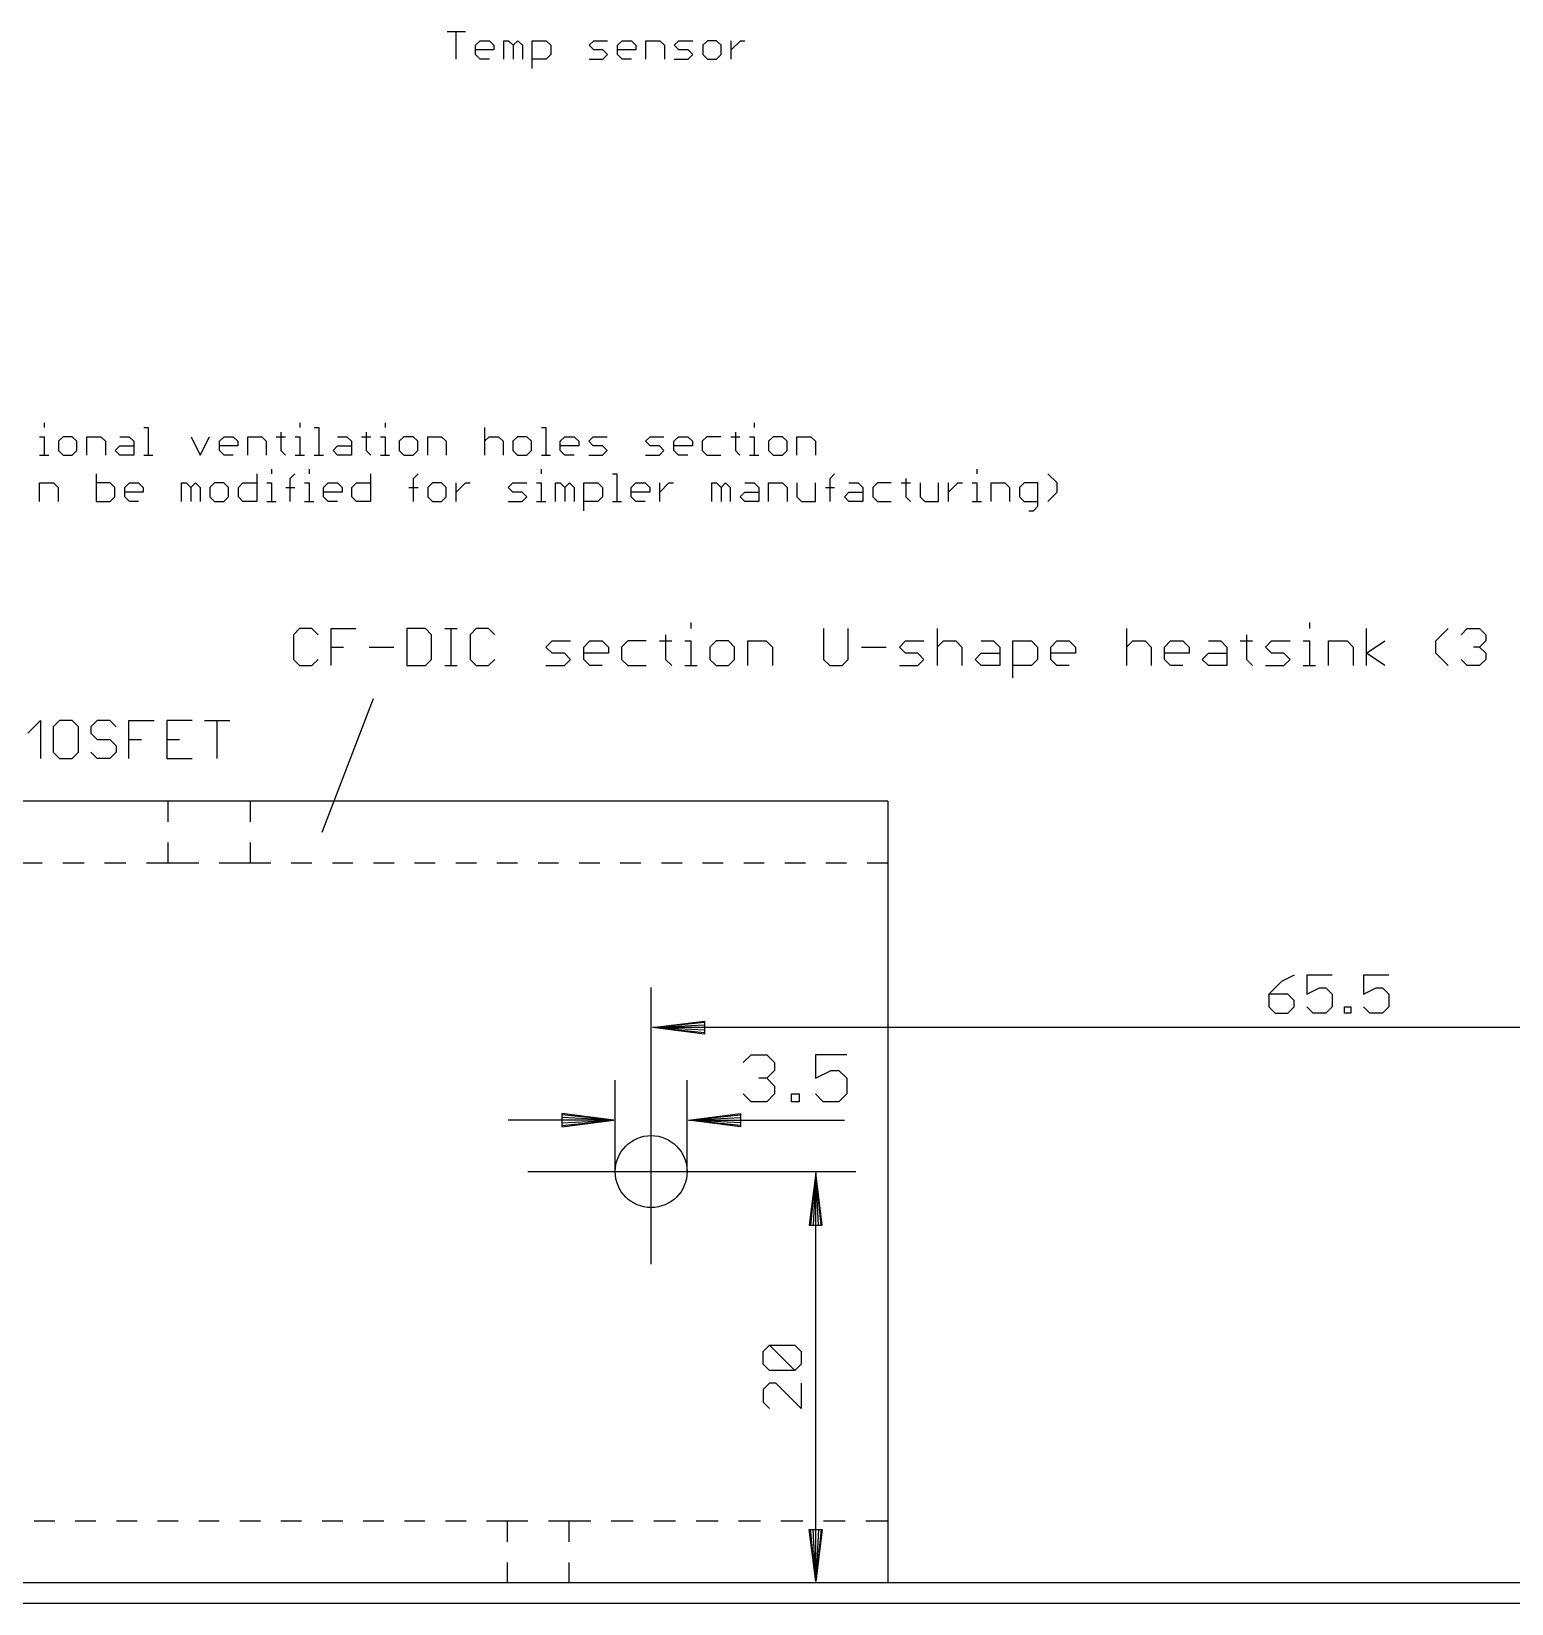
# Model space of a CAD drawing. Extents: x -55 to 231, y -301 to 164.
# Drawn here: x 60.4 to 132.3, y 0 to 76.4 of the extents above; entities that cross this region are included whole.
import ezdxf

# ---------------------------------------------------------------- set-up
doc = ezdxf.new("R2010")
doc.units = 0
for name, color, linetype in [('113', 140, 'CONTINUOUS'), ('27', 1, 'CONTINUOUS'), ('28', 3, 'CONTINUOUS'), ('47', 7, 'CONTINUOUS'), ('51', 53, 'CONTINUOUS')]:
    doc.layers.add(name, color=color, linetype=linetype)

msp = doc.modelspace()

# ---------------------------------------------------------------- linework, layer by layer
at = {"layer": '113'}
for p, q in [((73.4013, 47.3999), (73.1016, 47.1002)), ((74.0008, 47.3999), (73.4013, 47.3999)), ((74.3005, 47.1002), (74.0008, 47.3999)), ((74.9432, 45.6016), (74.9432, 47.3999)), ((74.9432, 47.3999), (76.1421, 47.3999)), ((78.6263, 47.3999), (78.6263, 45.6016)), ((79.5255, 47.3999), (78.6263, 47.3999)), ((79.8252, 47.1002), (79.5255, 47.3999)), ((80.4679, 47.3999), (81.0673, 47.3999)), ((80.7676, 45.6016), (80.7676, 47.3999)), ((81.9953, 47.3999), (81.6956, 47.1002)), ((82.5948, 47.3999), (81.9953, 47.3999)), ((82.8945, 47.1002), (82.5948, 47.3999)), ((92.4309, 47.6997), (92.4309, 47.3999)), ((98.8836, 47.3999), (98.8836, 45.9013)), ((100.0825, 45.9013), (100.0825, 47.3999)), ((104.4083, 47.3999), (104.4083, 45.6016)), ((113.6162, 47.3999), (113.6162, 45.6016)), ((122.5099, 47.6997), (122.5099, 47.3999)), ((125.2795, 45.6016), (125.2795, 47.3999)), ((128.6557, 46.8005), (129.2551, 47.3999)), ((129.8834, 47.1002), (130.1831, 47.3999)), ((130.1831, 47.3999), (130.7826, 47.3999)), ((130.7826, 47.3999), (131.0823, 47.1002)), ((73.1016, 47.1002), (73.1016, 45.9013)), ((79.8252, 45.9013), (79.8252, 47.1002)), ((81.6956, 47.1002), (81.6956, 45.9013)), ((85.3787, 46.5008), (85.6785, 46.8005)), ((85.6785, 46.8005), (86.5776, 46.8005)), ((87.2203, 46.5008), (87.52, 46.8005)), ((87.52, 46.8005), (88.1195, 46.8005)), ((88.1195, 46.8005), (88.4192, 46.5008)), ((89.3616, 46.8005), (89.0619, 46.5008)), ((90.2608, 46.8005), (89.3616, 46.8005)), ((90.9035, 46.8005), (91.5029, 46.8005)), ((91.2032, 47.1002), (91.2032, 45.9013)), ((92.1312, 46.8005), (92.4309, 46.8005)), ((92.4309, 46.8005), (92.4309, 45.6016)), ((93.6586, 46.8005), (93.3589, 46.5008)), ((94.2581, 46.8005), (93.6586, 46.8005)), ((94.5578, 46.5008), (94.2581, 46.8005)), ((95.2005, 45.6016), (95.2005, 46.8005)), ((95.2005, 46.8005), (96.0996, 46.8005)), ((96.0996, 46.8005), (96.3994, 46.5008)), ((102.5668, 46.5008), (102.8665, 46.8005)), ((102.8665, 46.8005), (103.7656, 46.8005)), ((104.4083, 46.5008), (104.708, 46.8005)), ((104.708, 46.8005), (105.3075, 46.8005)), ((105.3075, 46.8005), (105.6072, 46.5008)), ((106.5496, 46.8005), (107.1491, 46.8005)), ((107.1491, 46.8005), (107.4488, 46.5008)), ((108.0915, 45.0022), (108.0915, 46.8005)), ((108.0915, 46.8005), (108.9906, 46.8005)), ((108.9906, 46.8005), (109.2904, 46.5008)), ((109.933, 46.5008), (110.2328, 46.8005)), ((110.2328, 46.8005), (110.8322, 46.8005)), ((110.8322, 46.8005), (111.1319, 46.5008)), ((113.6162, 46.5008), (113.9159, 46.8005)), ((113.9159, 46.8005), (114.5154, 46.8005)), ((114.5154, 46.8005), (114.8151, 46.5008)), ((115.4578, 46.5008), (115.7575, 46.8005)), ((115.7575, 46.8005), (116.3569, 46.8005)), ((116.3569, 46.8005), (116.6566, 46.5008)), ((117.5991, 46.8005), (118.1985, 46.8005)), ((118.1985, 46.8005), (118.4982, 46.5008)), ((119.1409, 46.8005), (119.7403, 46.8005)), ((119.4406, 47.1002), (119.4406, 45.9013)), ((120.3686, 46.5008), (120.6683, 46.8005)), ((120.6683, 46.8005), (121.5675, 46.8005)), ((122.2102, 46.8005), (122.5099, 46.8005)), ((122.5099, 46.8005), (122.5099, 45.6016)), ((123.4379, 45.6016), (123.4379, 46.8005)), ((123.4379, 46.8005), (124.3371, 46.8005)), ((124.3371, 46.8005), (124.6368, 46.5008)), ((125.2795, 46.201), (126.1786, 46.8005)), ((128.6557, 46.201), (128.6557, 46.8005)), ((131.0823, 46.8005), (130.7826, 46.5008)), ((131.0823, 47.1002), (131.0823, 46.8005)), ((73.1016, 45.9013), (73.4013, 45.6016)), ((74.0008, 45.6016), (74.3005, 45.9013)), ((74.9432, 46.5008), (75.5426, 46.5008)), ((76.7847, 46.5008), (77.9836, 46.5008)), ((79.5255, 45.6016), (79.8252, 45.9013)), ((81.6956, 45.9013), (81.9953, 45.6016)), ((82.5948, 45.6016), (82.8945, 45.9013)), ((85.6785, 46.201), (85.3787, 46.5008)), ((86.2779, 46.201), (85.6785, 46.201)), ((86.5776, 45.9013), (86.2779, 46.201)), ((86.2779, 45.6016), (86.5776, 45.9013)), ((87.2203, 45.9013), (87.2203, 46.5008)), ((88.4192, 46.201), (87.2203, 46.201)), ((87.52, 45.6016), (87.2203, 45.9013)), ((88.4192, 46.5008), (88.4192, 46.201)), ((89.0619, 46.5008), (89.0619, 45.9013)), ((89.0619, 45.9013), (89.3616, 45.6016)), ((91.2032, 45.9013), (91.5029, 45.6016)), ((93.3589, 46.5008), (93.3589, 45.9013)), ((93.3589, 45.9013), (93.6586, 45.6016)), ((94.2581, 45.6016), (94.5578, 45.9013)), ((94.5578, 45.9013), (94.5578, 46.5008)), ((96.3994, 46.5008), (96.3994, 45.6016)), ((98.8836, 45.9013), (99.1833, 45.6016)), ((99.7828, 45.6016), (100.0825, 45.9013)), ((100.7252, 46.5008), (101.9241, 46.5008)), ((102.8665, 46.201), (102.5668, 46.5008)), ((103.4659, 46.201), (102.8665, 46.201)), ((103.7656, 45.9013), (103.4659, 46.201)), ((103.4659, 45.6016), (103.7656, 45.9013)), ((105.6072, 46.5008), (105.6072, 45.6016)), ((106.2499, 45.9013), (106.5496, 46.201)), ((106.5496, 45.6016), (106.2499, 45.9013)), ((106.5496, 46.201), (107.4488, 46.201)), ((107.4488, 46.5008), (107.4488, 45.6016)), ((109.2904, 45.9013), (108.9906, 45.6016)), ((109.2904, 46.5008), (109.2904, 45.9013)), ((109.933, 45.9013), (109.933, 46.5008)), ((111.1319, 46.201), (109.933, 46.201)), ((110.2328, 45.6016), (109.933, 45.9013)), ((111.1319, 46.5008), (111.1319, 46.201)), ((114.8151, 46.5008), (114.8151, 45.6016)), ((115.4578, 45.9013), (115.4578, 46.5008)), ((116.6566, 46.201), (115.4578, 46.201)), ((115.7575, 45.6016), (115.4578, 45.9013)), ((116.6566, 46.5008), (116.6566, 46.201)), ((117.2993, 45.9013), (117.5991, 46.201)), ((117.5991, 45.6016), (117.2993, 45.9013)), ((117.5991, 46.201), (118.4982, 46.201)), ((118.4982, 46.5008), (118.4982, 45.6016)), ((119.4406, 45.9013), (119.7403, 45.6016)), ((120.6683, 46.201), (120.3686, 46.5008)), ((121.2678, 46.201), (120.6683, 46.201)), ((121.5675, 45.9013), (121.2678, 46.201)), ((121.2678, 45.6016), (121.5675, 45.9013)), ((124.6368, 46.5008), (124.6368, 45.6016)), ((126.1786, 45.6016), (125.2795, 46.201)), ((129.2551, 45.6016), (128.6557, 46.201)), ((130.1831, 45.6016), (129.8834, 45.9013)), ((130.7826, 46.5008), (130.4829, 46.5008)), ((130.7826, 46.5008), (131.0823, 46.201)), ((131.0823, 45.9013), (130.7826, 45.6016)), ((131.0823, 46.201), (131.0823, 45.9013)), ((73.4013, 45.6016), (74.0008, 45.6016)), ((78.6263, 45.6016), (79.5255, 45.6016)), ((80.4679, 45.6016), (81.0673, 45.6016)), ((81.9953, 45.6016), (82.5948, 45.6016)), ((85.3787, 45.6016), (86.2779, 45.6016)), ((88.1195, 45.6016), (87.52, 45.6016)), ((89.3616, 45.6016), (90.2608, 45.6016)), ((92.1312, 45.6016), (92.7306, 45.6016)), ((93.6586, 45.6016), (94.2581, 45.6016)), ((99.1833, 45.6016), (99.7828, 45.6016)), ((102.5668, 45.6016), (103.4659, 45.6016)), ((107.4488, 45.6016), (106.5496, 45.6016)), ((108.9906, 45.6016), (108.0915, 45.6016)), ((110.8322, 45.6016), (110.2328, 45.6016)), ((116.3569, 45.6016), (115.7575, 45.6016)), ((118.4982, 45.6016), (117.5991, 45.6016)), ((120.3686, 45.6016), (121.2678, 45.6016)), ((122.2102, 45.6016), (122.8096, 45.6016)), ((130.7826, 45.6016), (130.1831, 45.6016)), ((74.5, 37.5), (77, 44)), ((67, 39), (13, 39)), ((71, 39), (67, 39)), ((67, 39), (67, 38)), ((102, 39), (71, 39)), ((71, 39), (71, 38)), ((102, 39), (102, 36)), ((67, 37), (67, 36)), ((71, 37), (71, 36)), ((60.8889, 36), (59.8519, 36)), ((62.9259, 36), (61.8889, 36)), ((64.963, 36), (63.9259, 36)), ((67, 36), (65.963, 36)), ((68.5, 36), (67, 36)), ((71, 36), (69.5, 36)), ((72, 36), (71, 36)), ((74, 36), (73, 36)), ((76, 36), (75, 36)), ((78, 36), (77, 36)), ((80, 36), (79, 36)), ((82, 36), (81, 36)), ((84, 36), (83, 36)), ((86, 36), (85, 36)), ((88, 36), (87, 36)), ((90, 36), (89, 36)), ((92, 36), (91, 36)), ((94, 36), (93, 36)), ((96, 36), (95, 36)), ((98, 36), (97, 36)), ((100, 36), (99, 36)), ((102, 36), (101, 36)), ((102, 36), (102, 4)), ((61.5, 4), (60.5, 4)), ((63.5, 4), (62.5, 4)), ((65.5, 4), (64.5, 4)), ((67.5, 4), (66.5, 4)), ((69.5, 4), (68.5, 4)), ((71.5, 4), (70.5, 4)), ((73.5, 4), (72.5, 4)), ((75.5, 4), (74.5, 4)), ((77.5, 4), (76.5, 4)), ((79.5, 4), (78.5, 4)), ((81.5, 4), (80.5, 4)), ((83.5, 4), (82.5, 4)), ((84.5, 4), (83.5, 4)), ((83.5, 4), (83.5, 3)), ((86.5, 4), (85.5, 4)), ((87.5625, 4), (86.5, 4)), ((86.5, 4), (86.5, 3)), ((89.625, 4), (88.5625, 4)), ((91.6875, 4), (90.625, 4)), ((93.75, 4), (92.6875, 4)), ((95.8125, 4), (94.75, 4)), ((97.875, 4), (96.8125, 4)), ((99.9375, 4), (98.875, 4)), ((102, 4), (100.9375, 4)), ((102, 4), (102, 1)), ((83.5, 2), (83.5, 1)), ((86.5, 2), (86.5, 1)), ((83.5, 1), (26.5, 1)), ((86.5, 1), (83.5, 1)), ((102, 1), (86.5, 1))]:
    msp.add_line(p, q, dxfattribs=at)
at = {"layer": '27'}
for p, q in [((60.1926, 42.309), (60.809, 42.9254)), ((60.809, 42.9254), (60.809, 41.0762)), ((61.726, 42.9254), (61.4178, 42.6172)), ((62.3424, 42.9254), (61.726, 42.9254)), ((62.6506, 42.6172), (62.3424, 42.9254)), ((63.5675, 42.9254), (63.2593, 42.6172)), ((64.1839, 42.9254), (63.5675, 42.9254)), ((64.4921, 42.6172), (64.1839, 42.9254)), ((65.1009, 41.0762), (65.1009, 42.9254)), ((65.1009, 42.9254), (66.3337, 42.9254)), ((68.1753, 42.9254), (66.9425, 42.9254)), ((66.9425, 42.9254), (66.9425, 41.0762)), ((68.7841, 42.9254), (70.0168, 42.9254)), ((69.4005, 41.0762), (69.4005, 42.9254)), ((61.4178, 42.6172), (61.4178, 41.3844)), ((62.6506, 41.3844), (62.6506, 42.6172)), ((63.2593, 42.6172), (63.2593, 42.309)), ((63.2593, 42.309), (63.5675, 42.0008)), ((61.4178, 41.3844), (61.726, 41.0762)), ((62.3424, 41.0762), (62.6506, 41.3844)), ((63.5675, 41.0762), (63.2593, 41.3844)), ((63.5675, 42.0008), (64.1839, 42.0008)), ((64.1839, 42.0008), (64.4921, 41.6926)), ((64.4921, 41.3844), (64.1839, 41.0762)), ((64.4921, 41.6926), (64.4921, 41.3844)), ((65.1009, 42.0008), (65.7173, 42.0008)), ((66.9425, 42.0008), (67.5589, 42.0008)), ((61.726, 41.0762), (62.3424, 41.0762)), ((64.1839, 41.0762), (63.5675, 41.0762)), ((66.9425, 41.0762), (68.1753, 41.0762))]:
    msp.add_line(p, q, dxfattribs=at)
at = {"layer": '28'}
msp.add_line((154.5, 1), (2.5, 1), dxfattribs=at)
at = {"layer": '47'}
for p, q in [((80.5762, 76.425), (81.4754, 76.425)), ((81.0258, 75.0762), (81.0258, 76.425)), ((81.9574, 75.7506), (82.1822, 75.9754)), ((81.9574, 75.301), (81.9574, 75.7506)), ((82.1822, 75.9754), (82.6318, 75.9754)), ((82.6318, 75.9754), (82.8565, 75.7506)), ((82.8565, 75.7506), (82.8565, 75.5258)), ((83.3386, 75.0762), (83.3386, 75.9754)), ((83.3386, 75.9754), (83.5633, 75.9754)), ((83.5633, 75.9754), (83.7881, 75.7506)), ((83.7881, 75.7506), (84.0129, 75.9754)), ((83.7881, 75.7506), (83.7881, 75.0762)), ((84.0129, 75.9754), (84.2377, 75.7506)), ((84.2377, 75.7506), (84.2377, 75.0762)), ((84.7197, 74.6266), (84.7197, 75.9754)), ((84.7197, 75.9754), (85.3941, 75.9754)), ((85.3941, 75.9754), (85.6189, 75.7506)), ((85.6189, 75.7506), (85.6189, 75.301)), ((87.4821, 75.7506), (87.7069, 75.9754)), ((87.7069, 75.5258), (87.4821, 75.7506)), ((87.7069, 75.9754), (88.3813, 75.9754)), ((88.8633, 75.7506), (89.0881, 75.9754)), ((88.8633, 75.301), (88.8633, 75.7506)), ((89.0881, 75.9754), (89.5376, 75.9754)), ((89.5376, 75.9754), (89.7624, 75.7506)), ((89.7624, 75.7506), (89.7624, 75.5258)), ((90.2444, 75.0762), (90.2444, 75.9754)), ((90.2444, 75.9754), (90.9188, 75.9754)), ((90.9188, 75.9754), (91.1436, 75.7506)), ((91.1436, 75.7506), (91.1436, 75.0762)), ((91.6256, 75.7506), (91.8504, 75.9754)), ((91.8504, 75.5258), (91.6256, 75.7506)), ((91.8504, 75.9754), (92.5248, 75.9754)), ((93.2316, 75.9754), (93.0068, 75.7506)), ((93.0068, 75.7506), (93.0068, 75.301)), ((93.6812, 75.9754), (93.2316, 75.9754)), ((93.906, 75.7506), (93.6812, 75.9754)), ((93.906, 75.301), (93.906, 75.7506)), ((94.388, 75.0762), (94.388, 75.9754)), ((94.388, 75.5258), (94.8376, 75.9754)), ((94.8376, 75.9754), (95.0624, 75.9754)), ((82.8565, 75.5258), (81.9574, 75.5258)), ((82.1822, 75.0762), (81.9574, 75.301)), ((82.6318, 75.0762), (82.1822, 75.0762)), ((85.3941, 75.0762), (84.7197, 75.0762)), ((85.6189, 75.301), (85.3941, 75.0762)), ((87.4821, 75.0762), (88.1565, 75.0762)), ((88.1565, 75.5258), (87.7069, 75.5258)), ((88.3813, 75.301), (88.1565, 75.5258)), ((88.1565, 75.0762), (88.3813, 75.301)), ((89.7624, 75.5258), (88.8633, 75.5258)), ((89.0881, 75.0762), (88.8633, 75.301)), ((89.5376, 75.0762), (89.0881, 75.0762)), ((91.6256, 75.0762), (92.3, 75.0762)), ((92.3, 75.5258), (91.8504, 75.5258)), ((92.5248, 75.301), (92.3, 75.5258)), ((92.3, 75.0762), (92.5248, 75.301)), ((93.0068, 75.301), (93.2316, 75.0762)), ((93.2316, 75.0762), (93.6812, 75.0762)), ((93.6812, 75.0762), (93.906, 75.301)), ((60.9841, 57.3997), (60.9841, 57.175)), ((73.4147, 57.3997), (73.4147, 57.175)), ((77.5583, 57.3997), (77.5583, 57.175)), ((95.5136, 57.3997), (95.5136, 57.175)), ((60.7593, 56.7254), (60.9841, 56.7254)), ((60.9841, 56.7254), (60.9841, 55.8262)), ((61.9049, 56.7254), (61.6801, 56.5006)), ((62.3545, 56.7254), (61.9049, 56.7254)), ((62.5793, 56.5006), (62.3545, 56.7254)), ((63.0613, 55.8262), (63.0613, 56.7254)), ((63.0613, 56.7254), (63.7357, 56.7254)), ((63.7357, 56.7254), (63.9605, 56.5006)), ((64.6673, 56.7254), (65.1169, 56.7254)), ((65.1169, 56.7254), (65.3416, 56.5006)), ((65.8237, 57.175), (66.0485, 57.175)), ((66.0485, 57.175), (66.0485, 55.8262)), ((68.1256, 56.7254), (68.5752, 55.8262)), ((68.5752, 55.8262), (69.0248, 56.7254)), ((69.5068, 56.5006), (69.7316, 56.7254)), ((69.7316, 56.7254), (70.1812, 56.7254)), ((70.1812, 56.7254), (70.406, 56.5006)), ((70.888, 55.8262), (70.888, 56.7254)), ((70.888, 56.7254), (71.5624, 56.7254)), ((71.5624, 56.7254), (71.7871, 56.5006)), ((72.2692, 56.7254), (72.7187, 56.7254)), ((72.4939, 56.9502), (72.4939, 56.051)), ((73.1899, 56.7254), (73.4147, 56.7254)), ((73.4147, 56.7254), (73.4147, 55.8262)), ((74.1107, 57.175), (74.3355, 57.175)), ((74.3355, 57.175), (74.3355, 55.8262)), ((75.2563, 56.7254), (75.7059, 56.7254)), ((75.7059, 56.7254), (75.9307, 56.5006)), ((76.4127, 56.7254), (76.8623, 56.7254)), ((76.6375, 56.9502), (76.6375, 56.051)), ((77.3335, 56.7254), (77.5583, 56.7254)), ((77.5583, 56.7254), (77.5583, 55.8262)), ((78.479, 56.7254), (78.2543, 56.5006)), ((78.9286, 56.7254), (78.479, 56.7254)), ((79.1534, 56.5006), (78.9286, 56.7254)), ((79.6354, 55.8262), (79.6354, 56.7254)), ((79.6354, 56.7254), (80.3098, 56.7254)), ((80.3098, 56.7254), (80.5346, 56.5006)), ((82.3978, 57.175), (82.3978, 55.8262)), ((82.3978, 56.5006), (82.6226, 56.7254)), ((82.6226, 56.7254), (83.0722, 56.7254)), ((83.0722, 56.7254), (83.297, 56.5006)), ((84.0038, 56.7254), (83.779, 56.5006)), ((84.4533, 56.7254), (84.0038, 56.7254)), ((84.6781, 56.5006), (84.4533, 56.7254)), ((85.1601, 57.175), (85.3849, 57.175)), ((85.3849, 57.175), (85.3849, 55.8262)), ((86.0809, 56.5006), (86.3057, 56.7254)), ((86.3057, 56.7254), (86.7553, 56.7254)), ((86.7553, 56.7254), (86.9801, 56.5006)), ((87.4621, 56.5006), (87.6869, 56.7254)), ((87.6869, 56.7254), (88.3613, 56.7254)), ((90.2245, 56.5006), (90.4493, 56.7254)), ((90.4493, 56.7254), (91.1236, 56.7254)), ((91.6056, 56.5006), (91.8304, 56.7254)), ((91.8304, 56.7254), (92.28, 56.7254)), ((92.28, 56.7254), (92.5048, 56.5006)), ((93.2116, 56.7254), (92.9868, 56.5006)), ((93.886, 56.7254), (93.2116, 56.7254)), ((94.368, 56.7254), (94.8176, 56.7254)), ((94.5928, 56.9502), (94.5928, 56.051)), ((95.2888, 56.7254), (95.5136, 56.7254)), ((95.5136, 56.7254), (95.5136, 55.8262)), ((96.4344, 56.7254), (96.2096, 56.5006)), ((96.8839, 56.7254), (96.4344, 56.7254)), ((97.1087, 56.5006), (96.8839, 56.7254)), ((97.5907, 55.8262), (97.5907, 56.7254)), ((97.5907, 56.7254), (98.2651, 56.7254)), ((98.2651, 56.7254), (98.4899, 56.5006)), ((60.7593, 55.8262), (61.2089, 55.8262)), ((61.6801, 56.5006), (61.6801, 56.051)), ((61.6801, 56.051), (61.9049, 55.8262)), ((61.9049, 55.8262), (62.3545, 55.8262)), ((62.3545, 55.8262), (62.5793, 56.051)), ((62.5793, 56.051), (62.5793, 56.5006)), ((63.9605, 56.5006), (63.9605, 55.8262)), ((64.4425, 56.051), (64.6673, 56.2758)), ((64.6673, 55.8262), (64.4425, 56.051)), ((64.6673, 56.2758), (65.3416, 56.2758)), ((65.3416, 55.8262), (64.6673, 55.8262)), ((65.3416, 56.5006), (65.3416, 55.8262)), ((65.8237, 55.8262), (66.2732, 55.8262)), ((69.5068, 56.051), (69.5068, 56.5006)), ((70.406, 56.2758), (69.5068, 56.2758)), ((69.7316, 55.8262), (69.5068, 56.051)), ((70.1812, 55.8262), (69.7316, 55.8262)), ((70.406, 56.5006), (70.406, 56.2758)), ((71.7871, 56.5006), (71.7871, 55.8262)), ((72.4939, 56.051), (72.7187, 55.8262)), ((73.1899, 55.8262), (73.6395, 55.8262)), ((74.1107, 55.8262), (74.5603, 55.8262)), ((75.0315, 56.051), (75.2563, 56.2758)), ((75.2563, 55.8262), (75.0315, 56.051)), ((75.2563, 56.2758), (75.9307, 56.2758)), ((75.9307, 55.8262), (75.2563, 55.8262)), ((75.9307, 56.5006), (75.9307, 55.8262)), ((76.6375, 56.051), (76.8623, 55.8262)), ((77.3335, 55.8262), (77.7831, 55.8262)), ((78.2543, 56.5006), (78.2543, 56.051)), ((78.2543, 56.051), (78.479, 55.8262)), ((78.479, 55.8262), (78.9286, 55.8262)), ((78.9286, 55.8262), (79.1534, 56.051)), ((79.1534, 56.051), (79.1534, 56.5006)), ((80.5346, 56.5006), (80.5346, 55.8262)), ((83.297, 56.5006), (83.297, 55.8262)), ((83.779, 56.5006), (83.779, 56.051)), ((83.779, 56.051), (84.0038, 55.8262)), ((84.0038, 55.8262), (84.4533, 55.8262)), ((84.4533, 55.8262), (84.6781, 56.051)), ((84.6781, 56.051), (84.6781, 56.5006)), ((85.1601, 55.8262), (85.6097, 55.8262)), ((86.0809, 56.051), (86.0809, 56.5006)), ((86.9801, 56.2758), (86.0809, 56.2758)), ((86.3057, 55.8262), (86.0809, 56.051)), ((86.7553, 55.8262), (86.3057, 55.8262)), ((86.9801, 56.5006), (86.9801, 56.2758)), ((87.6869, 56.2758), (87.4621, 56.5006)), ((87.4621, 55.8262), (88.1365, 55.8262)), ((88.1365, 56.2758), (87.6869, 56.2758)), ((88.3613, 56.051), (88.1365, 56.2758)), ((88.1365, 55.8262), (88.3613, 56.051)), ((90.4493, 56.2758), (90.2245, 56.5006)), ((90.2245, 55.8262), (90.8988, 55.8262)), ((90.8988, 56.2758), (90.4493, 56.2758)), ((91.1236, 56.051), (90.8988, 56.2758)), ((90.8988, 55.8262), (91.1236, 56.051)), ((91.6056, 56.051), (91.6056, 56.5006)), ((92.5048, 56.2758), (91.6056, 56.2758)), ((91.8304, 55.8262), (91.6056, 56.051)), ((92.28, 55.8262), (91.8304, 55.8262)), ((92.5048, 56.5006), (92.5048, 56.2758)), ((92.9868, 56.5006), (92.9868, 56.051)), ((92.9868, 56.051), (93.2116, 55.8262)), ((93.2116, 55.8262), (93.886, 55.8262)), ((94.5928, 56.051), (94.8176, 55.8262)), ((95.2888, 55.8262), (95.7384, 55.8262)), ((96.2096, 56.5006), (96.2096, 56.051)), ((96.2096, 56.051), (96.4344, 55.8262)), ((96.4344, 55.8262), (96.8839, 55.8262)), ((96.8839, 55.8262), (97.1087, 56.051)), ((97.1087, 56.051), (97.1087, 56.5006)), ((98.4899, 56.5006), (98.4899, 55.8262)), ((72.0336, 55.1497), (72.0336, 54.925)), ((73.8751, 55.1497), (73.8751, 54.925)), ((85.1547, 55.1497), (85.1547, 54.925)), ((106.3328, 55.1497), (106.3328, 54.925)), ((60.7593, 53.5762), (60.7593, 54.4754)), ((60.7593, 54.4754), (61.4337, 54.4754)), ((61.4337, 54.4754), (61.6585, 54.2506)), ((63.5217, 54.925), (63.5217, 53.5762)), ((64.1961, 54.4754), (63.5217, 54.4754)), ((64.4209, 54.2506), (64.1961, 54.4754)), ((64.9029, 54.2506), (65.1277, 54.4754)), ((65.1277, 54.4754), (65.5773, 54.4754)), ((65.5773, 54.4754), (65.802, 54.2506)), ((67.6652, 53.5762), (67.6652, 54.4754)), ((67.6652, 54.4754), (67.89, 54.4754)), ((67.89, 54.4754), (68.1148, 54.2506)), ((68.1148, 54.2506), (68.3396, 54.4754)), ((68.3396, 54.4754), (68.5644, 54.2506)), ((69.2712, 54.4754), (69.0464, 54.2506)), ((69.7208, 54.4754), (69.2712, 54.4754)), ((69.9456, 54.2506), (69.7208, 54.4754)), ((70.4276, 54.2506), (70.6524, 54.4754)), ((70.6524, 54.4754), (71.3268, 54.4754)), ((71.3268, 54.925), (71.3268, 53.5762)), ((71.8088, 54.4754), (72.0336, 54.4754)), ((72.0336, 54.4754), (72.0336, 53.5762)), ((72.9543, 54.7002), (73.1791, 54.925)), ((72.9543, 53.5762), (72.9543, 54.7002)), ((73.6503, 54.4754), (73.8751, 54.4754)), ((73.8751, 54.4754), (73.8751, 53.5762)), ((74.5711, 54.2506), (74.7959, 54.4754)), ((74.7959, 54.4754), (75.2455, 54.4754)), ((75.2455, 54.4754), (75.4703, 54.2506)), ((75.9523, 54.2506), (76.1771, 54.4754)), ((76.1771, 54.4754), (76.8515, 54.4754)), ((76.8515, 54.925), (76.8515, 53.5762)), ((78.9394, 54.7002), (79.1642, 54.925)), ((78.9394, 53.5762), (78.9394, 54.7002)), ((79.8602, 54.4754), (79.6354, 54.2506)), ((80.3098, 54.4754), (79.8602, 54.4754)), ((80.5346, 54.2506), (80.3098, 54.4754)), ((81.0166, 53.5762), (81.0166, 54.4754)), ((81.0166, 54.0258), (81.4662, 54.4754)), ((81.4662, 54.4754), (81.691, 54.4754)), ((83.5488, 54.2506), (83.7736, 54.4754)), ((83.7736, 54.4754), (84.4479, 54.4754)), ((84.93, 54.4754), (85.1547, 54.4754)), ((85.1547, 54.4754), (85.1547, 53.5762)), ((85.8507, 53.5762), (85.8507, 54.4754)), ((85.8507, 54.4754), (86.0755, 54.4754)), ((86.0755, 54.4754), (86.3003, 54.2506)), ((86.3003, 54.2506), (86.5251, 54.4754)), ((86.5251, 54.4754), (86.7499, 54.2506)), ((87.2319, 53.1266), (87.2319, 54.4754)), ((87.2319, 54.4754), (87.9063, 54.4754)), ((87.9063, 54.4754), (88.1311, 54.2506)), ((88.6131, 54.925), (88.8379, 54.925)), ((88.8379, 54.925), (88.8379, 53.5762)), ((89.5339, 54.2506), (89.7587, 54.4754)), ((89.7587, 54.4754), (90.2083, 54.4754)), ((90.2083, 54.4754), (90.433, 54.2506)), ((90.9151, 53.5762), (90.9151, 54.4754)), ((90.9151, 54.0258), (91.3646, 54.4754)), ((91.3646, 54.4754), (91.5894, 54.4754)), ((93.4472, 53.5762), (93.4472, 54.4754)), ((93.4472, 54.4754), (93.672, 54.4754)), ((93.672, 54.4754), (93.8968, 54.2506)), ((93.8968, 54.2506), (94.1216, 54.4754)), ((94.1216, 54.4754), (94.3464, 54.2506)), ((95.0532, 54.4754), (95.5028, 54.4754)), ((95.5028, 54.4754), (95.7276, 54.2506)), ((96.2096, 53.5762), (96.2096, 54.4754)), ((96.2096, 54.4754), (96.8839, 54.4754)), ((96.8839, 54.4754), (97.1087, 54.2506)), ((97.5907, 54.4754), (97.5907, 53.801)), ((98.4899, 53.5762), (98.4899, 54.4754)), ((99.1967, 54.7002), (99.4215, 54.925)), ((99.1967, 53.5762), (99.1967, 54.7002)), ((100.1175, 54.4754), (100.5671, 54.4754)), ((100.5671, 54.4754), (100.7919, 54.2506)), ((101.4987, 54.4754), (101.2739, 54.2506)), ((102.1731, 54.4754), (101.4987, 54.4754)), ((102.6551, 54.4754), (103.1047, 54.4754)), ((102.8799, 54.7002), (102.8799, 53.801)), ((103.5759, 54.4754), (103.5759, 53.801)), ((104.475, 53.5762), (104.475, 54.4754)), ((104.957, 53.5762), (104.957, 54.4754)), ((104.957, 54.0258), (105.4066, 54.4754)), ((105.4066, 54.4754), (105.6314, 54.4754)), ((106.108, 54.4754), (106.3328, 54.4754)), ((106.3328, 54.4754), (106.3328, 53.5762)), ((107.0288, 53.5762), (107.0288, 54.4754)), ((107.0288, 54.4754), (107.7032, 54.4754)), ((107.7032, 54.4754), (107.928, 54.2506)), ((108.6348, 54.4754), (108.41, 54.2506)), ((109.3091, 54.4754), (108.6348, 54.4754)), ((109.3091, 53.3514), (109.3091, 54.4754)), ((110.2407, 54.4754), (109.7912, 54.925)), ((110.2407, 54.0258), (110.2407, 54.4754)), ((61.6585, 54.2506), (61.6585, 53.5762)), ((63.5217, 53.5762), (64.1961, 53.5762)), ((64.1961, 53.5762), (64.4209, 53.801)), ((64.4209, 53.801), (64.4209, 54.2506)), ((64.9029, 53.801), (64.9029, 54.2506)), ((65.802, 54.0258), (64.9029, 54.0258)), ((65.1277, 53.5762), (64.9029, 53.801)), ((65.5773, 53.5762), (65.1277, 53.5762)), ((65.802, 54.2506), (65.802, 54.0258)), ((68.1148, 54.2506), (68.1148, 53.5762)), ((68.5644, 54.2506), (68.5644, 53.5762)), ((69.0464, 54.2506), (69.0464, 53.801)), ((69.0464, 53.801), (69.2712, 53.5762)), ((69.2712, 53.5762), (69.7208, 53.5762)), ((69.7208, 53.5762), (69.9456, 53.801)), ((69.9456, 53.801), (69.9456, 54.2506)), ((70.4276, 53.801), (70.4276, 54.2506)), ((70.6524, 53.5762), (70.4276, 53.801)), ((71.3268, 53.5762), (70.6524, 53.5762)), ((71.8088, 53.5762), (72.2583, 53.5762)), ((72.7296, 54.2506), (73.1791, 54.2506)), ((73.6503, 53.5762), (74.0999, 53.5762)), ((74.5711, 53.801), (74.5711, 54.2506)), ((75.4703, 54.0258), (74.5711, 54.0258)), ((74.7959, 53.5762), (74.5711, 53.801)), ((75.2455, 53.5762), (74.7959, 53.5762)), ((75.4703, 54.2506), (75.4703, 54.0258)), ((75.9523, 53.801), (75.9523, 54.2506)), ((76.1771, 53.5762), (75.9523, 53.801)), ((76.8515, 53.5762), (76.1771, 53.5762)), ((78.7147, 54.2506), (79.1642, 54.2506)), ((79.6354, 54.2506), (79.6354, 53.801)), ((79.6354, 53.801), (79.8602, 53.5762)), ((79.8602, 53.5762), (80.3098, 53.5762)), ((80.3098, 53.5762), (80.5346, 53.801)), ((80.5346, 53.801), (80.5346, 54.2506)), ((83.7736, 54.0258), (83.5488, 54.2506)), ((83.5488, 53.5762), (84.2232, 53.5762)), ((84.2232, 54.0258), (83.7736, 54.0258)), ((84.4479, 53.801), (84.2232, 54.0258)), ((84.2232, 53.5762), (84.4479, 53.801)), ((84.93, 53.5762), (85.3795, 53.5762)), ((86.3003, 54.2506), (86.3003, 53.5762)), ((86.7499, 54.2506), (86.7499, 53.5762)), ((87.9063, 53.5762), (87.2319, 53.5762)), ((88.1311, 53.801), (87.9063, 53.5762)), ((88.1311, 54.2506), (88.1311, 53.801)), ((88.6131, 53.5762), (89.0627, 53.5762)), ((89.5339, 53.801), (89.5339, 54.2506)), ((90.433, 54.0258), (89.5339, 54.0258)), ((89.7587, 53.5762), (89.5339, 53.801)), ((90.2083, 53.5762), (89.7587, 53.5762)), ((90.433, 54.2506), (90.433, 54.0258)), ((93.8968, 54.2506), (93.8968, 53.5762)), ((94.3464, 54.2506), (94.3464, 53.5762)), ((94.8284, 53.801), (95.0532, 54.0258)), ((95.0532, 53.5762), (94.8284, 53.801)), ((95.0532, 54.0258), (95.7276, 54.0258)), ((95.7276, 53.5762), (95.0532, 53.5762)), ((95.7276, 54.2506), (95.7276, 53.5762)), ((97.1087, 54.2506), (97.1087, 53.5762)), ((97.5907, 53.801), (97.8155, 53.5762)), ((97.8155, 53.5762), (98.4899, 53.5762)), ((98.9719, 54.2506), (99.4215, 54.2506)), ((99.8927, 53.801), (100.1175, 54.0258)), ((100.1175, 53.5762), (99.8927, 53.801)), ((100.1175, 54.0258), (100.7919, 54.0258)), ((100.7919, 53.5762), (100.1175, 53.5762)), ((100.7919, 54.2506), (100.7919, 53.5762)), ((101.2739, 54.2506), (101.2739, 53.801)), ((101.2739, 53.801), (101.4987, 53.5762)), ((101.4987, 53.5762), (102.1731, 53.5762)), ((102.8799, 53.801), (103.1047, 53.5762)), ((103.5759, 53.801), (103.8006, 53.5762)), ((103.8006, 53.5762), (104.475, 53.5762)), ((106.108, 53.5762), (106.5576, 53.5762)), ((107.928, 54.2506), (107.928, 53.5762)), ((108.41, 54.2506), (108.41, 53.801)), ((108.41, 53.801), (108.6348, 53.5762)), ((108.6348, 53.5762), (109.3091, 53.5762)), ((109.7912, 53.5762), (110.2407, 54.0258)), ((108.8596, 53.1266), (109.0844, 53.1266)), ((109.0844, 53.1266), (109.3091, 53.3514)), ((90.5, 16.5), (90.5, 29.95)), ((121.1533, 30.2472), (120.5369, 29.6308)), ((121.7697, 30.5554), (121.1533, 30.2472)), ((123.6112, 30.5554), (122.3784, 30.5554)), ((122.3784, 30.5554), (122.3784, 29.6308)), ((122.3784, 29.6308), (122.9948, 29.939)), ((122.9948, 29.939), (123.303, 29.939)), ((123.303, 29.939), (123.6112, 29.6308)), ((126.3736, 30.5554), (125.1408, 30.5554)), ((125.1408, 30.5554), (125.1408, 29.6308)), ((125.1408, 29.6308), (125.7572, 29.939)), ((125.7572, 29.939), (126.0654, 29.939)), ((126.0654, 29.939), (126.3736, 29.6308)), ((120.5369, 29.6308), (120.5369, 29.0144)), ((121.4615, 29.6308), (120.5369, 29.6308)), ((121.7697, 29.3226), (121.4615, 29.6308)), ((121.7697, 29.0144), (121.7697, 29.3226)), ((123.6112, 29.6308), (123.6112, 29.0144)), ((126.3736, 29.6308), (126.3736, 29.0144)), ((90.565, 28), (93.1, 28.3192)), ((93.1, 28.3192), (93.1, 27.6808)), ((120.5369, 29.0144), (120.8451, 28.7062)), ((120.8451, 28.7062), (121.4615, 28.7062)), ((121.4615, 28.7062), (121.7697, 29.0144)), ((122.6866, 28.7062), (122.3784, 29.0144)), ((123.303, 28.7062), (122.6866, 28.7062)), ((123.6112, 29.0144), (123.303, 28.7062)), ((124.22, 28.7062), (124.22, 29.0144)), ((124.22, 29.0144), (124.5282, 29.0144)), ((124.5282, 28.7062), (124.22, 28.7062)), ((124.5282, 29.0144), (124.5282, 28.7062)), ((125.449, 28.7062), (125.1408, 29.0144)), ((126.0654, 28.7062), (125.449, 28.7062)), ((126.3736, 29.0144), (126.0654, 28.7062)), ((90.565, 28), (93.1, 28.26)), ((90.565, 28), (93.1, 28.13)), ((155.935, 28), (90.565, 28)), ((93.1, 27.6808), (90.565, 28)), ((93.1, 27.87), (90.565, 28)), ((93.1, 27.74), (90.565, 28)), ((94.977, 26.2986), (95.3583, 26.68)), ((95.3583, 26.68), (96.121, 26.68)), ((96.121, 26.68), (96.5023, 26.2986)), ((96.5023, 26.2986), (96.5023, 25.9173)), ((100.0105, 26.68), (98.4852, 26.68)), ((98.4852, 26.68), (98.4852, 25.536)), ((88.75, 21), (88.75, 25.45)), ((92.25, 21), (92.25, 25.45)), ((96.121, 25.536), (95.7397, 25.536)), ((96.5023, 25.9173), (96.121, 25.536)), ((96.121, 25.536), (96.5023, 25.1547)), ((98.4852, 25.536), (99.2478, 25.9173)), ((99.2478, 25.9173), (99.6292, 25.9173)), ((99.6292, 25.9173), (100.0105, 25.536)), ((100.0105, 25.536), (100.0105, 24.7733)), ((95.3583, 24.392), (94.977, 24.7733)), ((96.5023, 24.7733), (96.121, 24.392)), ((96.5023, 25.1547), (96.5023, 24.7733)), ((97.3158, 24.392), (97.3158, 24.7733)), ((97.3158, 24.7733), (97.6971, 24.7733)), ((97.6971, 24.7733), (97.6971, 24.392)), ((98.8665, 24.392), (98.4852, 24.7733)), ((100.0105, 24.7733), (99.6292, 24.392)), ((88.685, 23.5), (86.15, 23.8192)), ((86.15, 23.8192), (86.15, 23.1808)), ((88.685, 23.5), (86.15, 23.76)), ((92.315, 23.5), (94.85, 23.8192)), ((92.315, 23.5), (94.85, 23.76)), ((94.85, 23.8192), (94.85, 23.1808)), ((96.121, 24.392), (95.3583, 24.392)), ((97.6971, 24.392), (97.3158, 24.392)), ((99.6292, 24.392), (98.8665, 24.392)), ((88.685, 23.5), (83.55, 23.5)), ((88.685, 23.5), (86.15, 23.63)), ((86.15, 23.1808), (88.685, 23.5)), ((86.15, 23.37), (88.685, 23.5)), ((86.15, 23.24), (88.685, 23.5)), ((92.315, 23.5), (94.85, 23.63)), ((92.315, 23.5), (99.902, 23.5)), ((94.85, 23.1808), (92.315, 23.5)), ((94.85, 23.37), (92.315, 23.5)), ((94.85, 23.24), (92.315, 23.5)), ((84.5, 21), (100.45, 21)), ((90.1808, 21), (90.8192, 21)), ((90.5, 20.6808), (90.5, 21.3192)), ((98.5, 20.935), (98.1808, 18.4)), ((98.5, 20.935), (98.24, 18.4)), ((98.5, 20.935), (98.37, 18.4)), ((98.5, 1.065), (98.5, 20.935)), ((98.8192, 18.4), (98.5, 20.935)), ((98.63, 18.4), (98.5, 20.935)), ((98.76, 18.4), (98.5, 20.935)), ((98.1808, 18.4), (98.8192, 18.4)), ((95.9446, 12.2491), (96.2528, 12.5573)), ((95.9446, 11.6327), (95.9446, 12.2491)), ((96.2528, 12.5573), (97.4856, 12.5573)), ((97.4856, 11.3245), (96.2528, 12.5573)), ((97.4856, 12.5573), (97.7938, 12.2491)), ((97.7938, 12.2491), (97.7938, 11.6327)), ((96.2528, 11.3245), (95.9446, 11.6327)), ((97.7938, 11.6327), (97.4856, 11.3245)), ((96.2528, 10.7157), (95.9446, 10.4075)), ((97.4856, 11.3245), (96.2528, 11.3245)), ((96.561, 10.7157), (96.2528, 10.7157)), ((97.7938, 9.4829), (96.561, 10.7157)), ((97.7938, 10.7157), (97.7938, 9.4829)), ((95.9446, 10.4075), (95.9446, 9.7911)), ((95.9446, 9.7911), (96.2528, 9.4829)), ((98.5, 1.065), (98.1808, 3.6)), ((98.1808, 3.6), (98.8192, 3.6)), ((98.5, 1.065), (98.24, 3.6)), ((98.5, 1.065), (98.37, 3.6)), ((98.8192, 3.6), (98.5, 1.065)), ((98.63, 3.6), (98.5, 1.065)), ((98.76, 3.6), (98.5, 1.065)), ((104.5, 1), (96.55, 1))]:
    msp.add_line(p, q, dxfattribs=at)
at = {"layer": '51'}
for p, q in [((62, 1), (61, 1)), ((64, 1), (63, 1)), ((66, 1), (65, 1)), ((68, 1), (67, 1)), ((70, 1), (69, 1)), ((72, 1), (71, 1)), ((74, 1), (73, 1)), ((76, 1), (75, 1)), ((78, 1), (77, 1)), ((80, 1), (79, 1)), ((82, 1), (81, 1)), ((84, 1), (83, 1)), ((86, 1), (85, 1)), ((88, 1), (87, 1)), ((90, 1), (89, 1)), ((92, 1), (91, 1)), ((94, 1), (93, 1)), ((96, 1), (95, 1)), ((98, 1), (97, 1)), ((100, 1), (99, 1)), ((102, 1), (101, 1)), ((104, 1), (103, 1)), ((106, 1), (105, 1)), ((108, 1), (107, 1)), ((110, 1), (109, 1)), ((112, 1), (111, 1)), ((114, 1), (113, 1)), ((116, 1), (115, 1)), ((118, 1), (117, 1)), ((120, 1), (119, 1)), ((122, 1), (121, 1)), ((124, 1), (123, 1)), ((126, 1), (125, 1)), ((128, 1), (127, 1)), ((130, 1), (129, 1)), ((132, 1), (131, 1)), ((157, 0), (0, 0))]:
    msp.add_line(p, q, dxfattribs=at)
msp.add_circle((90.5, 21), 1.75, dxfattribs=at)

doc.saveas('drawing.dxf')
